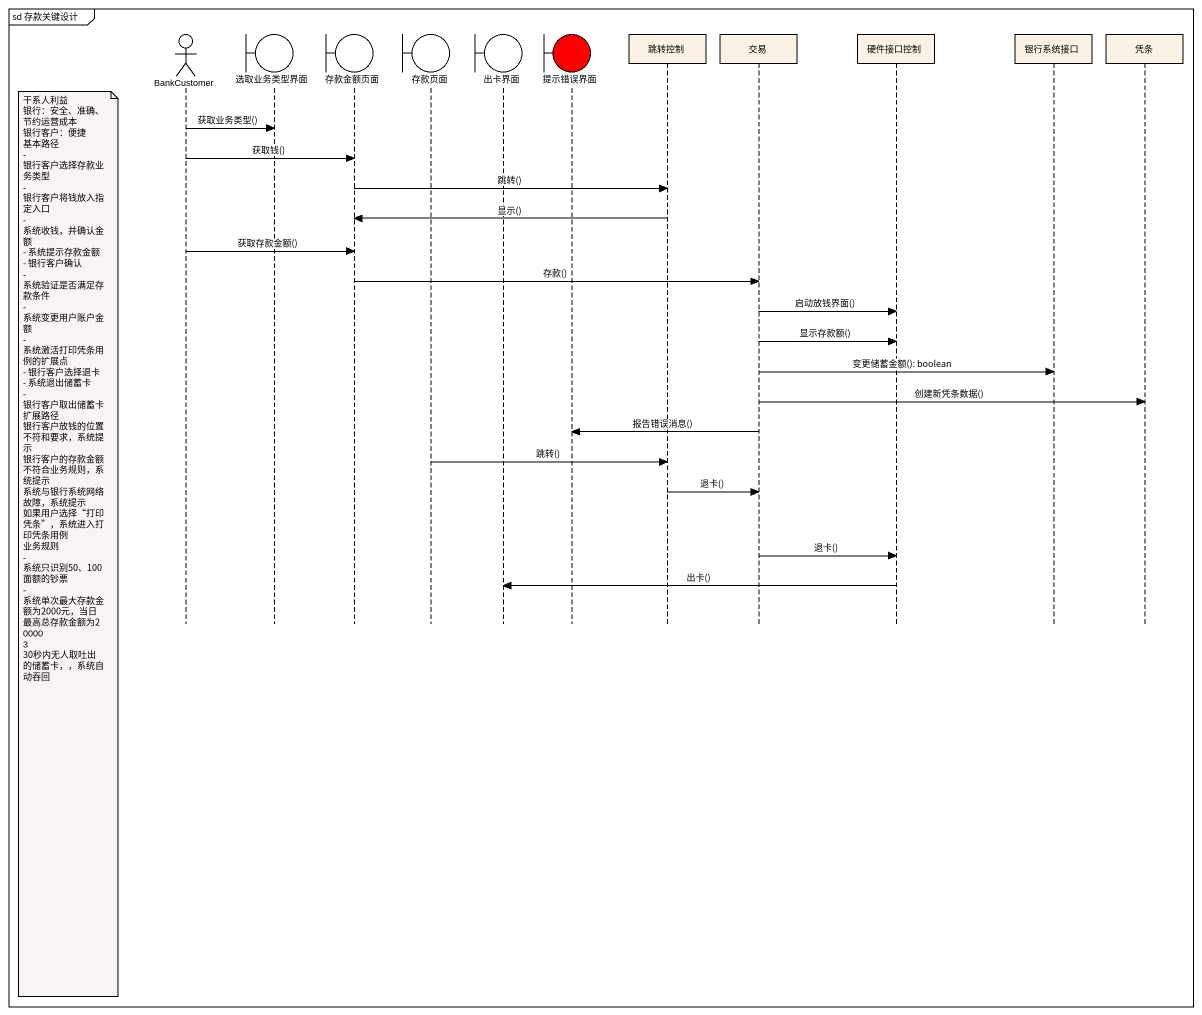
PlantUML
@startuml
mainframe sd 存款关键设计
hide footbox
actor BankCustomer
boundary 选取业务类型界面
boundary 存款金额页面
boundary 存款页面
boundary 出卡界面
boundary 提示错误界面 #FF0000
participant 跳转控制
participant 交易
participant 硬件接口控制
participant 银行系统接口
participant 凭条

BankCustomer -> 选取业务类型界面 : 获取业务类型()
BankCustomer -> 存款金额页面 : 获取钱()
存款金额页面 -> 跳转控制 : 跳转()
跳转控制 -> 存款金额页面 : 显示()
BankCustomer -> 存款金额页面 : 获取存款金额()
存款金额页面 -> 交易 : 存款()
交易 -> 硬件接口控制 : 启动放钱界面()
交易 -> 硬件接口控制 : 显示存款额()
交易 -> 银行系统接口 : 变更储蓄金额(): boolean
交易 -> 凭条 : 创建新凭条数据()
交易 -> 提示错误界面 : 报告错误消息()
存款页面 -> 跳转控制 : 跳转()
跳转控制 -> 交易 : 退卡()
note left of BankCustomer
  干系人利益
  银行：安全、准确、节约运营成本
  银行客户：便捷
  基本路径
  - 银行客户选择存款业务类型
  - 银行客户将钱放入指定入口
  - 系统收钱，并确认金额
  - 系统提示存款金额
  - 银行客户确认
  - 系统验证是否满足存款条件
  - 系统变更用户账户金额
  - 系统激活打印凭条用例的扩展点
  - 银行客户选择退卡
  - 系统退出储蓄卡
  - 银行客户取出储蓄卡
  扩展路径
  银行客户放钱的位置不符和要求，系统提示
  银行客户的存款金额不符合业务规则，系统提示
  系统与银行系统网络故障，系统提示
  如果用户选择“打印凭条”，系统进入打印凭条用例
  业务规则
  - 系统只识别50、100面额的钞票
  - 系统单次最大存款金额为2000元，当日最高总存款金额为20000
  3 30秒内无人取吐出的储蓄卡，，系统自动吞回
end note
交易 -> 硬件接口控制 : 退卡()
硬件接口控制 -> 出卡界面 : 出卡()
@enduml
